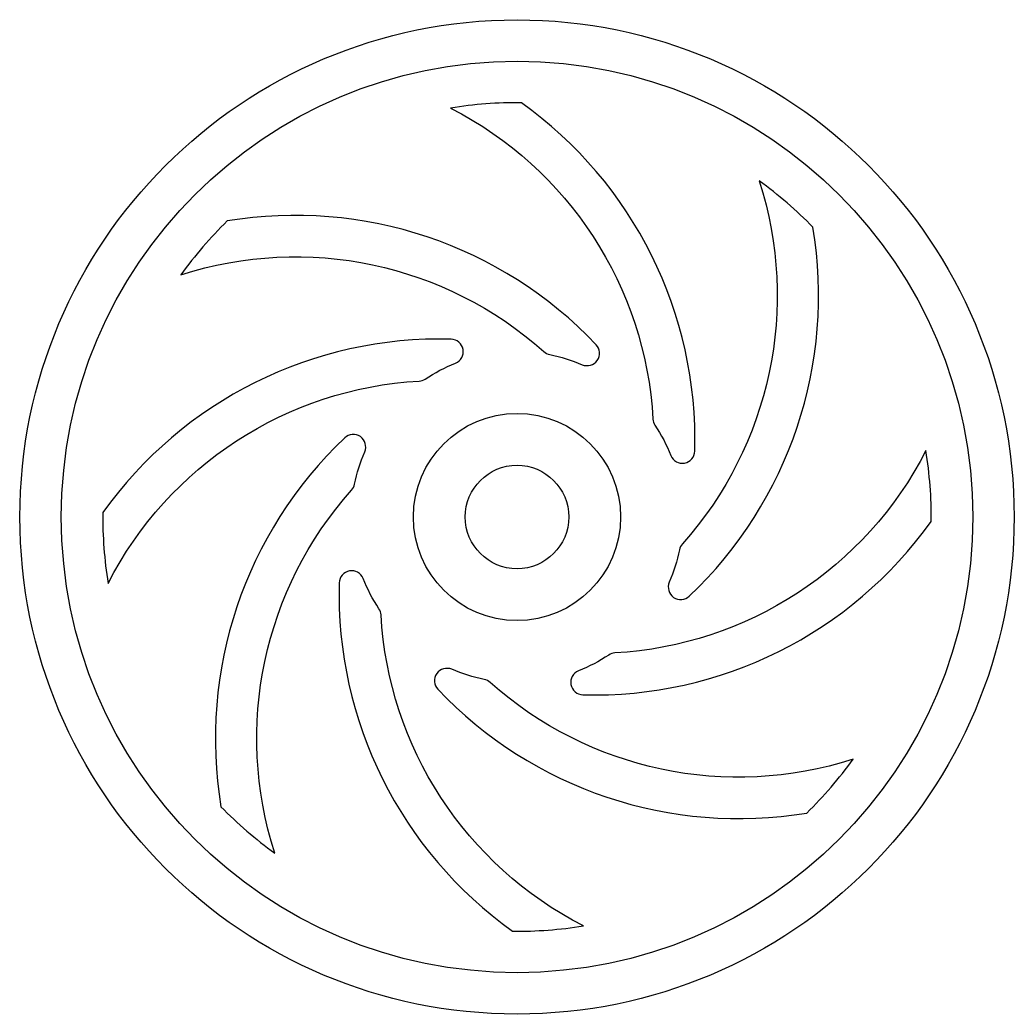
# Model space of a CAD drawing. Header units: millimetres. Extents: x 3054.2 to 3102.2, y 1782.5 to 1830.5.
import ezdxf

# ---------------------------------------------------------------- set-up
doc = ezdxf.new("R2010")
doc.units = ezdxf.units.MM

msp = doc.modelspace()

# ---------------------------------------------------------------- linework, layer by layer
for points in [[(3086.76, 1809.634, 0.249471), (3078.387, 1826.454, 0.042883), (3074.972, 1826.197, -0.266437), (3084.739, 1811.182, 0.133453), (3084.838, 1810.883, -0.051521), (3085.603, 1809.427, 0.814391)], [(3086.494, 1802.633, 0.249471), (3092.466, 1820.447, 0.042883), (3089.87, 1822.68, -0.266437), (3086.159, 1805.156, 0.133453), (3086.018, 1804.875, -0.051521), (3085.529, 1803.305, 0.814391)], [(3081.997, 1814.773, 0.249471), (3064.184, 1820.746, 0.042883), (3061.951, 1818.149, -0.266437), (3079.474, 1814.438, 0.133453), (3079.756, 1814.297, -0.051521), (3081.326, 1813.809, 0.814391)], [(3074.996, 1815.039, 0.249471), (3058.177, 1806.666, 0.042883), (3058.434, 1803.251, -0.266437), (3073.449, 1813.018, 0.133453), (3073.747, 1813.117, -0.051521), (3075.203, 1813.882, 0.814391)], [(3069.858, 1810.277, 0.249471), (3063.885, 1792.463, 0.042883), (3066.481, 1790.23, -0.266437), (3070.192, 1807.753, 0.133453), (3070.333, 1808.035, -0.051521), (3070.822, 1809.605, 0.814391)], [(3081.355, 1797.871, 0.249471), (3098.175, 1806.244, 0.042883), (3097.917, 1809.658, -0.266437), (3082.902, 1799.892, 0.133453), (3082.604, 1799.792, -0.051521), (3081.148, 1799.028, 0.814391)], [(3069.592, 1803.276, 0.249471), (3077.964, 1786.456, 0.042883), (3081.379, 1786.713, -0.266437), (3071.612, 1801.728, 0.133453), (3071.513, 1802.027, -0.051521), (3070.748, 1803.482, 0.814391)], [(3074.354, 1798.137, 0.249471), (3092.168, 1792.164, 0.042883), (3094.4, 1794.76, -0.266437), (3076.877, 1798.472, 0.133453), (3076.596, 1798.612, -0.051521), (3075.026, 1799.101, 0.814391)]]:
    msp.add_lwpolyline(points, format="xyb", close=True)
for radius in [24, 22, 5, 2.5]:
    msp.add_circle((3078.176, 1806.455), radius)

doc.saveas('drawing.dxf')
